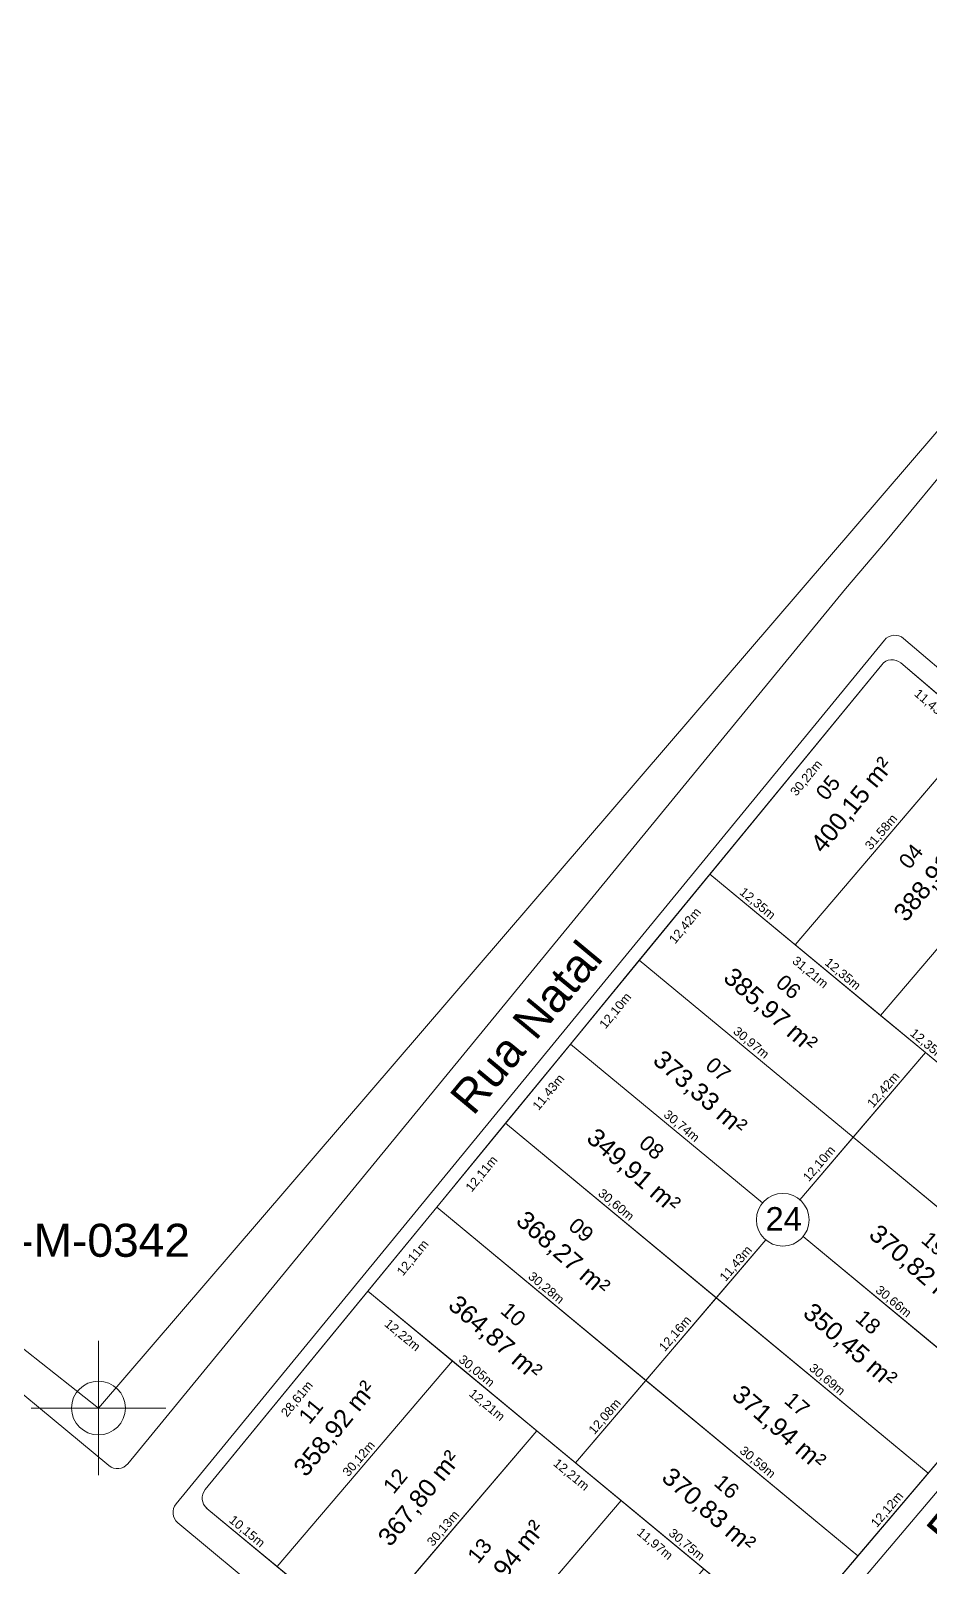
# Model space of a CAD drawing. Header units: metres. Extents: x 3808 to 8215, y 2374 to 6187.
# Drawn here: x 5140.2 to 5240.5, y 3502.2 to 3673.6 of the extents above; entities that cross this region are included whole.
import ezdxf

# ---------------------------------------------------------------- set-up
doc = ezdxf.new("R2010")
doc.units = ezdxf.units.M
doc.linetypes.add('CONTINUO', pattern=[0])
for name, color, linetype in [('Areas Lotes', 1, 'Continuous'), ('Calçada', 8, 'Continuous'), ('COTAS', 7, 'Continuous'), ('Lote', 7, 'Continuous'), ('Nome das Ruas', 7, 'Continuous'), ('Nº Lote', 7, 'Continuous'), ('Nº. quadra', 7, 'Continuous'), ('PERIMETRO', 7, 'CONTINUO'), ('quadras', 7, 'Continuous')]:
    doc.layers.add(name, color=color, linetype=linetype)
doc.styles.add('Arial', font='arial.ttf')
doc.dimstyles.new('Copy(2) of ISO-25', dxfattribs={"dimtxt": 1, "dimasz": 2.5, "dimexe": 1.25, "dimexo": 0.625, "dimgap": 0.2, "dimtad": 1, "dimtoh": 1, "dimlfac": 1, "dimzin": 1, "dimtxsty": 'Arial', "dimblk": 'NONE', "dimcen": 0, "dimse1": 1, "dimse2": 1, "dimsd1": 1, "dimsd2": 1, "dimclrt": 256, "dimaunit": 1, "dimadec": 3, "dimazin": 0, "dimtfac": 1, "dimtmove": 0, "dimatfit": 3, "dimldrblk": 'NONE', "dimfxl": 1, "dimtolj": 1, "dimtzin": 0, "dimarcsym": 0})

# ---------------------------------------------------------------- blocks, each defined once
blk = doc.blocks.new('*D7903')
at = {"layer": 'Defpoints', "color": 0, "linetype": 'Continuous', "transparency": 16777216}
for p in [(5193.13, 3551.72), (5193.13, 3551.72), (5216.7, 3532.21)]:
    blk.add_point(p, dxfattribs=at)
at = {"layer": 'Lote', "linetype": 'Continuous', "lineweight": 5, "transparency": 16777216, "insert": (5205.42, 3542.58), "char_height": 1, "attachment_point": 5, "rotation": 320.3722, "style": 'Arial'}
blk.add_mtext('\\A1;30,60m', dxfattribs=at)
blk = doc.blocks.new('_None')
blk = doc.blocks.new('*D7904')
at = {"layer": 'Defpoints', "color": 0, "linetype": 'Continuous', "transparency": 16777216}
for p in [(5200.37, 3560.56), (5224.05, 3540.96), (5224.05, 3540.96)]:
    blk.add_point(p, dxfattribs=at)
at = {"layer": 'Lote', "linetype": 'Continuous', "lineweight": 5, "transparency": 16777216, "insert": (5212.72, 3551.37), "char_height": 1, "attachment_point": 5, "rotation": 320.3722, "style": 'Arial'}
blk.add_mtext('\\A1;30,74m', dxfattribs=at)
blk = doc.blocks.new('*D7907')
at = {"layer": 'Defpoints', "color": 0, "linetype": 'Continuous', "transparency": 16777216}
for p in [(5247.66, 3521.4), (5247.66, 3521.4), (5240.27, 3512.69)]:
    blk.add_point(p, dxfattribs=at)
at = {"layer": 'Lote', "linetype": 'Continuous', "lineweight": 5, "transparency": 16777216, "insert": (5243.35, 3517.56), "char_height": 1, "attachment_point": 5, "rotation": 49.6851, "style": 'Arial'}
blk.add_mtext('\\A1;11,43m', dxfattribs=at)
blk = doc.blocks.new('*D7908')
at = {"layer": 'Defpoints', "color": 0, "linetype": 'Continuous', "transparency": 16777216}
for p in [(5240.27, 3512.69), (5240.27, 3512.69), (5232.43, 3503.45)]:
    blk.add_point(p, dxfattribs=at)
at = {"layer": 'Lote', "linetype": 'Continuous', "lineweight": 5, "transparency": 16777216, "insert": (5235.74, 3508.59), "char_height": 1, "attachment_point": 5, "rotation": 49.6851, "style": 'Arial'}
blk.add_mtext('\\A1;12,12m', dxfattribs=at)
blk = doc.blocks.new('*D7909')
at = {"layer": 'Defpoints', "color": 0, "linetype": 'Continuous', "transparency": 16777216}
for p in [(5232.43, 3503.45), (5232.43, 3503.45), (5224.63, 3494.26)]:
    blk.add_point(p, dxfattribs=at)
at = {"layer": 'Lote', "linetype": 'Continuous', "lineweight": 5, "transparency": 16777216, "insert": (5227.92, 3499.37), "char_height": 1, "attachment_point": 5, "rotation": 49.6882, "style": 'Arial'}
blk.add_mtext('\\A1;12,05m', dxfattribs=at)
blk = doc.blocks.new('*D1493')
at = {"layer": 'Defpoints', "color": 0, "linetype": 'Continuous', "transparency": 16777216}
for p in [(5159.83, 3508.76), (5167.65, 3502.28), (5167.65, 3502.28)]:
    blk.add_point(p, dxfattribs=at)
at = {"layer": 'COTAS', "linetype": 'Continuous', "lineweight": 5, "transparency": 16777216, "insert": (5164.25, 3506.14), "char_height": 1, "attachment_point": 5, "rotation": 320.3745, "style": 'Arial'}
blk.add_mtext('\\A1;10,15m', dxfattribs=at)
blk = doc.blocks.new('*D1494')
at = {"layer": 'Defpoints', "color": 0, "linetype": 'Continuous', "transparency": 16777216}
for p in [(5167.65, 3502.28), (5177.05, 3494.49), (5177.05, 3494.49)]:
    blk.add_point(p, dxfattribs=at)
at = {"layer": 'COTAS', "linetype": 'Continuous', "lineweight": 5, "transparency": 16777216, "insert": (5172.86, 3499), "char_height": 1, "attachment_point": 5, "rotation": 320.3745, "style": 'Arial'}
blk.add_mtext('\\A1;12,21m', dxfattribs=at)
blk = doc.blocks.new('*D1500')
at = {"layer": 'Defpoints', "color": 0, "linetype": 'Continuous', "transparency": 16777216}
for p in [(5177.77, 3532.99), (5179.61, 3531.48), (5159.63, 3510.86)]:
    blk.add_point(p, dxfattribs=at)
at = {"layer": 'COTAS', "linetype": 'Continuous', "lineweight": 5, "transparency": 16777216, "insert": (5169.92, 3520.93), "char_height": 1, "attachment_point": 5, "rotation": 50.6497, "style": 'Arial'}
blk.add_mtext('\\A1;28,61m', dxfattribs=at)
blk = doc.blocks.new('*D1501')
at = {"layer": 'Defpoints', "color": 0, "linetype": 'Continuous', "transparency": 16777216}
for p in [(5185.45, 3542.35), (5187.29, 3540.85), (5177.77, 3532.99)]:
    blk.add_point(p, dxfattribs=at)
at = {"layer": 'COTAS', "linetype": 'Continuous', "lineweight": 5, "transparency": 16777216, "insert": (5182.83, 3536.67), "char_height": 1, "attachment_point": 5, "rotation": 50.6497, "style": 'Arial'}
blk.add_mtext('\\A1;12,11m', dxfattribs=at)
blk = doc.blocks.new('*D1502')
at = {"layer": 'Defpoints', "color": 0, "linetype": 'Continuous', "transparency": 16777216}
for p in [(5193.13, 3551.72), (5194.97, 3550.21), (5185.45, 3542.35)]:
    blk.add_point(p, dxfattribs=at)
at = {"layer": 'COTAS', "linetype": 'Continuous', "lineweight": 5, "transparency": 16777216, "insert": (5190.51, 3546.04), "char_height": 1, "attachment_point": 5, "rotation": 50.6497, "style": 'Arial'}
blk.add_mtext('\\A1;12,11m', dxfattribs=at)
blk = doc.blocks.new('*D1503')
at = {"layer": 'Defpoints', "color": 0, "linetype": 'Continuous', "transparency": 16777216}
for p in [(5200.37, 3560.56), (5202.21, 3559.05), (5193.13, 3551.72)]:
    blk.add_point(p, dxfattribs=at)
at = {"layer": 'COTAS', "linetype": 'Continuous', "lineweight": 5, "transparency": 16777216, "insert": (5197.97, 3555.14), "char_height": 1, "attachment_point": 5, "rotation": 50.6497, "style": 'Arial'}
blk.add_mtext('\\A1;11,43m', dxfattribs=at)
blk = doc.blocks.new('*D1504')
at = {"layer": 'Defpoints', "color": 0, "linetype": 'Continuous', "transparency": 16777216}
for p in [(5208.05, 3569.92), (5209.89, 3568.41), (5200.37, 3560.56)]:
    blk.add_point(p, dxfattribs=at)
at = {"layer": 'COTAS', "linetype": 'Continuous', "lineweight": 5, "transparency": 16777216, "insert": (5205.43, 3564.24), "char_height": 1, "attachment_point": 5, "rotation": 50.6497, "style": 'Arial'}
blk.add_mtext('\\A1;12,10m', dxfattribs=at)
blk = doc.blocks.new('*D1505')
at = {"layer": 'Defpoints', "color": 0, "linetype": 'Continuous', "transparency": 16777216}
for p in [(5215.92, 3579.52), (5217.76, 3578.01), (5208.05, 3569.92)]:
    blk.add_point(p, dxfattribs=at)
at = {"layer": 'COTAS', "linetype": 'Continuous', "lineweight": 5, "transparency": 16777216, "insert": (5213.2, 3573.72), "char_height": 1, "attachment_point": 5, "rotation": 50.6497, "style": 'Arial'}
blk.add_mtext('\\A1;12,42m', dxfattribs=at)
blk = doc.blocks.new('*D1506')
at = {"layer": 'Defpoints', "color": 0, "linetype": 'Continuous', "transparency": 16777216}
for p in [(5235.08, 3602.89), (5236.92, 3601.38), (5215.92, 3579.52)]:
    blk.add_point(p, dxfattribs=at)
at = {"layer": 'COTAS', "linetype": 'Continuous', "lineweight": 5, "transparency": 16777216, "insert": (5226.72, 3590.2), "char_height": 1, "attachment_point": 5, "rotation": 50.6497, "style": 'Arial'}
blk.add_mtext('\\A1;30,22m', dxfattribs=at)
blk = doc.blocks.new('*D1507')
at = {"layer": 'Defpoints', "color": 0, "linetype": 'Continuous', "transparency": 16777216}
for p in [(5187.19, 3525.2), (5187.19, 3525.2), (5167.65, 3502.28)]:
    blk.add_point(p, dxfattribs=at)
at = {"layer": 'COTAS', "linetype": 'Continuous', "lineweight": 5, "transparency": 16777216, "insert": (5176.81, 3514.26), "char_height": 1, "attachment_point": 5, "rotation": 49.5472, "style": 'Arial'}
blk.add_mtext('\\A1;30,12m', dxfattribs=at)
blk = doc.blocks.new('*D1508')
at = {"layer": 'Defpoints', "color": 0, "linetype": 'Continuous', "transparency": 16777216}
for p in [(5196.6, 3517.42), (5196.6, 3517.42), (5177.05, 3494.49)]:
    blk.add_point(p, dxfattribs=at)
at = {"layer": 'COTAS', "linetype": 'Continuous', "lineweight": 5, "transparency": 16777216, "insert": (5186.22, 3506.48), "char_height": 1, "attachment_point": 5, "rotation": 49.5472, "style": 'Arial'}
blk.add_mtext('\\A1;30,13m', dxfattribs=at)
blk = doc.blocks.new('*D1509')
at = {"layer": 'Defpoints', "color": 0, "linetype": 'Continuous', "transparency": 16777216}
for p in [(5206.02, 3509.64), (5206.02, 3509.64), (5186.46, 3486.71)]:
    blk.add_point(p, dxfattribs=at)
at = {"layer": 'COTAS', "linetype": 'Continuous', "lineweight": 5, "transparency": 16777216, "insert": (5195.63, 3498.7), "char_height": 1, "attachment_point": 5, "rotation": 49.5472, "style": 'Arial'}
blk.add_mtext('\\A1;30,14m', dxfattribs=at)
blk = doc.blocks.new('*D1511')
at = {"layer": 'Defpoints', "color": 0, "linetype": 'Continuous', "transparency": 16777216}
for p in [(5177.77, 3532.99), (5187.19, 3525.2), (5185.79, 3523.51)]:
    blk.add_point(p, dxfattribs=at)
at = {"layer": 'COTAS', "linetype": 'Continuous', "lineweight": 5, "transparency": 16777216, "insert": (5181.59, 3528.02), "char_height": 1, "attachment_point": 5, "rotation": 320.4256, "style": 'Arial'}
blk.add_mtext('\\A1;12,22m', dxfattribs=at)
blk = doc.blocks.new('*D1512')
at = {"layer": 'Defpoints', "color": 0, "linetype": 'Continuous', "transparency": 16777216}
for p in [(5187.19, 3525.2), (5196.6, 3517.42), (5195.2, 3515.73)]:
    blk.add_point(p, dxfattribs=at)
at = {"layer": 'COTAS', "linetype": 'Continuous', "lineweight": 5, "transparency": 16777216, "insert": (5191.01, 3520.24), "char_height": 1, "attachment_point": 5, "rotation": 320.4256, "style": 'Arial'}
blk.add_mtext('\\A1;12,21m', dxfattribs=at)
blk = doc.blocks.new('*D1513')
at = {"layer": 'Defpoints', "color": 0, "linetype": 'Continuous', "transparency": 16777216}
for p in [(5196.6, 3517.42), (5206.02, 3509.64), (5204.62, 3507.95)]:
    blk.add_point(p, dxfattribs=at)
at = {"layer": 'COTAS', "linetype": 'Continuous', "lineweight": 5, "transparency": 16777216, "insert": (5200.42, 3512.46), "char_height": 1, "attachment_point": 5, "rotation": 320.4256, "style": 'Arial'}
blk.add_mtext('\\A1;12,21m', dxfattribs=at)
blk = doc.blocks.new('*D1514')
at = {"layer": 'Defpoints', "color": 0, "linetype": 'Continuous', "transparency": 16777216}
for p in [(5206.02, 3509.64), (5215.24, 3502.02), (5213.84, 3500.32)]:
    blk.add_point(p, dxfattribs=at)
at = {"layer": 'COTAS', "linetype": 'Continuous', "lineweight": 5, "transparency": 16777216, "insert": (5209.74, 3504.75), "char_height": 1, "attachment_point": 5, "rotation": 320.4256, "style": 'Arial'}
blk.add_mtext('\\A1;11,97m', dxfattribs=at)
blk = doc.blocks.new('*D1516')
at = {"layer": 'Defpoints', "color": 0, "linetype": 'Continuous', "transparency": 16777216}
for p in [(5177.77, 3532.99), (5200.93, 3513.85), (5200.93, 3513.85)]:
    blk.add_point(p, dxfattribs=at)
at = {"layer": 'COTAS', "linetype": 'Continuous', "lineweight": 5, "transparency": 16777216, "insert": (5189.86, 3524.04), "char_height": 1, "attachment_point": 5, "rotation": 320.4256, "style": 'Arial'}
blk.add_mtext('\\A1;30,05m', dxfattribs=at)
blk = doc.blocks.new('*D1517')
at = {"layer": 'Defpoints', "color": 0, "linetype": 'Continuous', "transparency": 16777216}
for p in [(5200.93, 3513.85), (5224.63, 3494.26), (5224.63, 3494.26)]:
    blk.add_point(p, dxfattribs=at)
at = {"layer": 'COTAS', "linetype": 'Continuous', "lineweight": 5, "transparency": 16777216, "insert": (5213.29, 3504.67), "char_height": 1, "attachment_point": 5, "rotation": 320.4256, "style": 'Arial'}
blk.add_mtext('\\A1;30,75m', dxfattribs=at)
blk = doc.blocks.new('*D1518')
at = {"layer": 'Defpoints', "color": 0, "linetype": 'Continuous', "transparency": 16777216}
for p in [(5208.77, 3523.04), (5208.77, 3523.04), (5200.93, 3513.85)]:
    blk.add_point(p, dxfattribs=at)
at = {"layer": 'COTAS', "linetype": 'Continuous', "lineweight": 5, "transparency": 16777216, "insert": (5204.24, 3518.96), "char_height": 1, "attachment_point": 5, "rotation": 49.5472, "style": 'Arial'}
blk.add_mtext('\\A1;12,08m', dxfattribs=at)
blk = doc.blocks.new('*D1519')
at = {"layer": 'Defpoints', "color": 0, "linetype": 'Continuous', "transparency": 16777216}
for p in [(5216.66, 3532.29), (5216.7, 3532.26), (5208.77, 3523.04)]:
    blk.add_point(p, dxfattribs=at)
at = {"layer": 'COTAS', "linetype": 'Continuous', "lineweight": 5, "transparency": 16777216, "insert": (5212.09, 3528.21), "char_height": 1, "attachment_point": 5, "rotation": 49.3106, "style": 'Arial'}
blk.add_mtext('\\A1;12,16m', dxfattribs=at)
blk = doc.blocks.new('*D1520')
at = {"layer": 'Defpoints', "color": 0, "linetype": 'Continuous', "transparency": 16777216}
for p in [(5223.19, 3539.86), (5223.19, 3539.86), (5215.77, 3531.17)]:
    blk.add_point(p, dxfattribs=at)
at = {"layer": 'COTAS', "linetype": 'Continuous', "lineweight": 5, "transparency": 16777216, "insert": (5218.87, 3536.03), "char_height": 1, "attachment_point": 5, "rotation": 49.5472, "style": 'Arial'}
blk.add_mtext('\\A1;11,43m', dxfattribs=at)
blk = doc.blocks.new('*D1521')
at = {"layer": 'Defpoints', "color": 0, "linetype": 'Continuous', "transparency": 16777216}
for p in [(5232.68, 3551.26), (5232.68, 3551.26), (5224.83, 3542.05)]:
    blk.add_point(p, dxfattribs=at)
at = {"layer": 'COTAS', "linetype": 'Continuous', "lineweight": 5, "transparency": 16777216, "insert": (5228.15, 3547.17), "char_height": 1, "attachment_point": 5, "rotation": 49.5472, "style": 'Arial'}
blk.add_mtext('\\A1;12,10m', dxfattribs=at)
blk = doc.blocks.new('*D1522')
at = {"layer": 'Defpoints', "color": 0, "linetype": 'Continuous', "transparency": 16777216}
for p in [(5239.95, 3559.61), (5239.95, 3559.61), (5231.9, 3550.16)]:
    blk.add_point(p, dxfattribs=at)
at = {"layer": 'COTAS', "linetype": 'Continuous', "lineweight": 5, "transparency": 16777216, "insert": (5235.32, 3555.41), "char_height": 1, "attachment_point": 5, "rotation": 49.5472, "style": 'Arial'}
blk.add_mtext('\\A1;12,42m', dxfattribs=at)
blk = doc.blocks.new('*D1523')
at = {"layer": 'Defpoints', "color": 0, "linetype": 'Continuous', "transparency": 16777216}
for p in [(5185.45, 3542.35), (5208.77, 3523.04), (5208.77, 3523.04)]:
    blk.add_point(p, dxfattribs=at)
at = {"layer": 'COTAS', "linetype": 'Continuous', "lineweight": 5, "transparency": 16777216, "insert": (5197.62, 3533.31), "char_height": 1, "attachment_point": 5, "rotation": 320.3722, "style": 'Arial'}
blk.add_mtext('\\A1;30,28m', dxfattribs=at)
blk = doc.blocks.new('*D1524')
at = {"layer": 'Defpoints', "color": 0, "linetype": 'Continuous', "transparency": 16777216}
for p in [(5208.94, 3523.04), (5232.43, 3503.45), (5232.43, 3503.45)]:
    blk.add_point(p, dxfattribs=at)
at = {"layer": 'COTAS', "linetype": 'Continuous', "lineweight": 5, "transparency": 16777216, "insert": (5221.2, 3513.86), "char_height": 1, "attachment_point": 5, "rotation": 320.1727, "style": 'Arial'}
blk.add_mtext('\\A1;30,59m', dxfattribs=at)
blk = doc.blocks.new('*D1525')
at = {"layer": 'Defpoints', "color": 0, "linetype": 'Continuous', "transparency": 16777216}
for p in [(5216.63, 3532.26), (5216.63, 3532.26), (5240.27, 3512.69)]:
    blk.add_point(p, dxfattribs=at)
at = {"layer": 'COTAS', "linetype": 'Continuous', "lineweight": 5, "transparency": 16777216, "insert": (5228.96, 3523.09), "char_height": 1, "attachment_point": 5, "rotation": 320.3722, "style": 'Arial'}
blk.add_mtext('\\A1;30,69m', dxfattribs=at)
blk = doc.blocks.new('*D1526')
at = {"layer": 'Defpoints', "color": 0, "linetype": 'Continuous', "transparency": 16777216}
for p in [(5224.05, 3540.96), (5247.66, 3521.4), (5247.66, 3521.4)]:
    blk.add_point(p, dxfattribs=at)
at = {"layer": 'COTAS', "linetype": 'Continuous', "lineweight": 5, "transparency": 16777216, "insert": (5236.36, 3531.79), "char_height": 1, "attachment_point": 5, "rotation": 320.3722, "style": 'Arial'}
blk.add_mtext('\\A1;30,66m', dxfattribs=at)
blk = doc.blocks.new('*D1527')
at = {"layer": 'Defpoints', "color": 0, "linetype": 'Continuous', "transparency": 16777216}
for p in [(5208.05, 3569.92), (5231.9, 3550.16), (5231.9, 3550.16)]:
    blk.add_point(p, dxfattribs=at)
at = {"layer": 'COTAS', "linetype": 'Continuous', "lineweight": 5, "transparency": 16777216, "insert": (5220.48, 3560.66), "char_height": 1, "attachment_point": 5, "rotation": 320.3722, "style": 'Arial'}
blk.add_mtext('\\A1;30,97m', dxfattribs=at)
blk = doc.blocks.new('*D1528')
at = {"layer": 'Defpoints', "color": 0, "linetype": 'Continuous', "transparency": 16777216}
for p in [(5231.9, 3550.16), (5255.49, 3530.63), (5255.49, 3530.63)]:
    blk.add_point(p, dxfattribs=at)
at = {"layer": 'COTAS', "linetype": 'Continuous', "lineweight": 5, "transparency": 16777216, "insert": (5244.21, 3541.01), "char_height": 1, "attachment_point": 5, "rotation": 320.3722, "style": 'Arial'}
blk.add_mtext('\\A1;30,63m', dxfattribs=at)
blk = doc.blocks.new('*D1529')
at = {"layer": 'Defpoints', "color": 0, "linetype": 'Continuous', "transparency": 16777216}
for p in [(5215.92, 3579.52), (5239.95, 3559.61), (5238.57, 3557.94)]:
    blk.add_point(p, dxfattribs=at)
at = {"layer": 'COTAS', "linetype": 'Continuous', "lineweight": 5, "transparency": 16777216, "insert": (5227.07, 3568.51), "char_height": 1, "attachment_point": 5, "rotation": 320.3722, "style": 'Arial'}
blk.add_mtext('\\A1;31,21m', dxfattribs=at)
blk = doc.blocks.new('*D1530')
at = {"layer": 'Defpoints', "color": 0, "linetype": 'Continuous', "transparency": 16777216}
for p in [(5239.95, 3559.61), (5263.52, 3540.1), (5262.14, 3538.43)]:
    blk.add_point(p, dxfattribs=at)
at = {"layer": 'COTAS', "linetype": 'Continuous', "lineweight": 5, "transparency": 16777216, "insert": (5250.87, 3548.8), "char_height": 1, "attachment_point": 5, "rotation": 320.3722, "style": 'Arial'}
blk.add_mtext('\\A1;30,60m', dxfattribs=at)
blk = doc.blocks.new('*D1531')
at = {"layer": 'Defpoints', "color": 0, "linetype": 'Continuous', "transparency": 16777216}
for p in [(5237.21, 3603.08), (5245.92, 3595.67), (5244.49, 3593.99)]:
    blk.add_point(p, dxfattribs=at)
at = {"layer": 'COTAS', "linetype": 'Continuous', "lineweight": 5, "transparency": 16777216, "insert": (5240.66, 3598.31), "char_height": 1, "attachment_point": 5, "rotation": 319.604, "style": 'Arial'}
blk.add_mtext('\\A1;11,43m', dxfattribs=at)
blk = doc.blocks.new('*D1536')
at = {"layer": 'Defpoints', "color": 0, "linetype": 'Continuous', "transparency": 16777216}
for p in [(5215.92, 3579.52), (5225.43, 3571.64), (5225.43, 3571.64)]:
    blk.add_point(p, dxfattribs=at)
at = {"layer": 'COTAS', "linetype": 'Continuous', "lineweight": 5, "transparency": 16777216, "insert": (5221.19, 3576.19), "char_height": 1, "attachment_point": 5, "rotation": 320.3722, "style": 'Arial'}
blk.add_mtext('\\A1;12,35m', dxfattribs=at)
blk = doc.blocks.new('*D1537')
at = {"layer": 'Defpoints', "color": 0, "linetype": 'Continuous', "transparency": 16777216}
for p in [(5225.43, 3571.64), (5234.94, 3563.76), (5234.94, 3563.76)]:
    blk.add_point(p, dxfattribs=at)
at = {"layer": 'COTAS', "linetype": 'Continuous', "lineweight": 5, "transparency": 16777216, "insert": (5230.7, 3568.32), "char_height": 1, "attachment_point": 5, "rotation": 320.3722, "style": 'Arial'}
blk.add_mtext('\\A1;12,35m', dxfattribs=at)
blk = doc.blocks.new('*D1538')
at = {"layer": 'Defpoints', "color": 0, "linetype": 'Continuous', "transparency": 16777216}
for p in [(5234.94, 3563.76), (5244.46, 3555.89), (5244.46, 3555.89)]:
    blk.add_point(p, dxfattribs=at)
at = {"layer": 'COTAS', "linetype": 'Continuous', "lineweight": 5, "transparency": 16777216, "insert": (5240.21, 3560.44), "char_height": 1, "attachment_point": 5, "rotation": 320.3722, "style": 'Arial'}
blk.add_mtext('\\A1;12,35m', dxfattribs=at)
blk = doc.blocks.new('*D1541')
at = {"layer": 'Defpoints', "color": 0, "linetype": 'Continuous', "transparency": 16777216}
for p in [(5245.92, 3595.67), (5245.92, 3595.67), (5225.43, 3571.64)]:
    blk.add_point(p, dxfattribs=at)
at = {"layer": 'COTAS', "linetype": 'Continuous', "lineweight": 5, "transparency": 16777216, "insert": (5235.07, 3584.17), "char_height": 1, "attachment_point": 5, "rotation": 49.5472, "style": 'Arial'}
blk.add_mtext('\\A1;31,58m', dxfattribs=at)
blk = doc.blocks.new('*D1542')
at = {"layer": 'Defpoints', "color": 0, "linetype": 'Continuous', "transparency": 16777216}
for p in [(5255.32, 3587.66), (5255.32, 3587.66), (5234.94, 3563.76)]:
    blk.add_point(p, dxfattribs=at)
at = {"layer": 'COTAS', "linetype": 'Continuous', "lineweight": 5, "transparency": 16777216, "insert": (5244.52, 3576.23), "char_height": 1, "attachment_point": 5, "rotation": 49.5472, "style": 'Arial'}
blk.add_mtext('\\A1;31,41m', dxfattribs=at)

msp = doc.modelspace()

# ---------------------------------------------------------------- linework, layer by layer
at = {"layer": 'Calçada', "linetype": 'Continuous', "lineweight": 5}
for p, q in [((5315.217, 3713.35), (5235.49, 3616.581)), ((5231.025, 3611.343), (5235.49, 3616.581)), ((5235.384, 3605.619), (5156.372, 3509.26)), ((5282.161, 3567.758), (5237.517, 3605.809)), ((5210.35, 3474.124), (5281.174, 3557.822)), ((5156.575, 3507.154), (5203.457, 3468.273))]:
    msp.add_line(p, q, dxfattribs=at)
at = {"layer": 'Calçada', "linetype": 'Continuous', "lineweight": 5, "flags": 128}
msp.add_lwpolyline([(5045.583, 3599.207), (5148.877, 3513.538, 0.4158502), (5150.995, 3513.742), (5231.025, 3611.343)], format="xyb", dxfattribs=at)
at = {"layer": 'Calçada', "linetype": 'Continuous', "lineweight": 5}
for centre, start, end in [((5236.544, 3604.668), 49.5576, 140.64902), ((5157.532, 3508.309), 140.64902, 230.32905)]:
    msp.add_arc(centre, 1.5, start, end, dxfattribs=at)
at = {"layer": 'Lote', "linetype": 'Continuous', "lineweight": 5}
for p, q in [((5404.455, 3819.066), (5147.722, 3519.955)), ((5046.296, 3599.821), (5147.722, 3519.955)), ((5225.431, 3571.64), (5245.919, 3595.668)), ((5234.943, 3563.763), (5255.324, 3587.665)), ((5239.955, 3559.613), (5215.919, 3579.516)), ((5231.899, 3550.164), (5208.047, 3569.915)), ((5221.784, 3542.829), (5200.374, 3560.558)), ((5225.952, 3543.19), (5239.955, 3559.613)), ((5263.523, 3540.096), (5239.955, 3559.613)), ((5240.267, 3512.688), (5193.13, 3551.723)), ((5255.49, 3530.628), (5231.899, 3550.164)), ((5232.429, 3503.45), (5185.448, 3542.354)), ((5200.932, 3513.846), (5222.141, 3538.72)), ((5247.66, 3521.401), (5226.309, 3539.082)), ((5224.631, 3494.259), (5177.77, 3532.99)), ((5167.649, 3502.281), (5187.193, 3525.202)), ((5177.054, 3494.494), (5196.604, 3517.423)), ((5186.458, 3486.707), (5206.016, 3509.644))]:
    msp.add_line(p, q, dxfattribs=at)
at = {"layer": 'Lote', "linetype": 'Continuous', "lineweight": 5, "flags": 128}
for points in [[(5245.919, 3595.668), (5237.213, 3603.076, 0.4195694), (5235.081, 3602.885), (5215.919, 3579.516), (5225.431, 3571.64)], [(5187.193, 3525.202), (5177.77, 3532.99), (5159.626, 3510.862, 0.4128075), (5159.829, 3508.756), (5167.649, 3502.281)]]:
    msp.add_lwpolyline(points, format="xyb", close=True, dxfattribs=at)
for points in [[(5234.943, 3563.763), (5255.324, 3587.665), (5245.919, 3595.668), (5225.431, 3571.64)], [(5234.943, 3563.763), (5239.955, 3559.613), (5244.455, 3555.886), (5264.728, 3579.662), (5255.324, 3587.665)], [(5231.899, 3550.164), (5239.955, 3559.613), (5215.919, 3579.516), (5208.047, 3569.915)], [(5255.49, 3530.628), (5263.523, 3540.096), (5239.955, 3559.613), (5231.899, 3550.164)], [(5193.13, 3551.723), (5185.448, 3542.354), (5208.771, 3523.04), (5216.633, 3532.26)], [(5185.448, 3542.354), (5177.77, 3532.99), (5200.932, 3513.846), (5208.771, 3523.04)], [(5232.429, 3503.45), (5240.267, 3512.688), (5216.633, 3532.26), (5208.771, 3523.04)], [(5167.649, 3502.281), (5177.054, 3494.494), (5196.604, 3517.423), (5187.193, 3525.202)], [(5208.771, 3523.04), (5200.932, 3513.846), (5224.63, 3494.259), (5232.429, 3503.45)], [(5206.016, 3509.644), (5196.604, 3517.423), (5177.054, 3494.494), (5186.458, 3486.707)], [(5215.244, 3502.016), (5206.016, 3509.644), (5186.458, 3486.707), (5195.68, 3479.071)]]:
    msp.add_lwpolyline(points, close=True, dxfattribs=at)
for points in [[(5225.952, 3543.19), (5231.899, 3550.164), (5208.047, 3569.915), (5200.374, 3560.558), (5221.784, 3542.829)], [(5221.784, 3542.829), (5200.374, 3560.558), (5193.13, 3551.723), (5216.633, 3532.26), (5222.141, 3538.72)], [(5226.309, 3539.082), (5247.66, 3521.401), (5255.49, 3530.628), (5231.899, 3550.164), (5225.952, 3543.19)], [(5222.141, 3538.72), (5216.633, 3532.26), (5240.267, 3512.688), (5247.66, 3521.401), (5226.309, 3539.082)]]:
    msp.add_lwpolyline(points, dxfattribs=at)
at = {"layer": 'Nº. quadra', "lineweight": 5}
for start, end in [(0, 180), (180, 0)]:
    msp.add_arc((5224.046, 3540.955), 2.937, start, end, dxfattribs=at)
at = {"layer": 'PERIMETRO', "linetype": 'Continuous', "lineweight": 5}
for p, q in [((5147.722, 3512.455), (5147.722, 3527.455)), ((5140.222, 3519.955), (5155.222, 3519.955))]:
    msp.add_line(p, q, dxfattribs=at)
msp.add_circle((5147.722, 3519.955), 3, dxfattribs=at)
at = {"layer": 'quadras', "linetype": 'Continuous', "lineweight": 5}
for p, q in [((5235.081, 3602.885), (5159.626, 3510.862)), ((5282.383, 3564.639), (5237.213, 3603.076)), ((5206.073, 3472.389), (5282.555, 3562.526)), ((5159.829, 3508.756), (5203.973, 3472.204))]:
    msp.add_line(p, q, dxfattribs=at)
for centre, start, end in [((5236.241, 3601.934), 49.60398, 140.6497), ((5160.786, 3509.911), 140.6497, 230.37451)]:
    msp.add_arc(centre, 1.5, start, end, dxfattribs=at)

# ---------------------------------------------------------------- texts
at = {"layer": 'Areas Lotes', "color": 1, "lineweight": 5, "style": 'Arial'}
for s, rotation, p in [('400,15 m²', 50.94257, (5228.535, 3581.732)), ('388,91 m²', 50.94257, (5237.786, 3574.066)), ('385,97 m²', 318.90341, (5217.283, 3567.757)), ('373,33 m²', 318.90341, (5209.431, 3558.548)), ('349,91 m²', 318.90341, (5202.017, 3549.853)), ('368,27 m²', 318.90341, (5194.155, 3540.633)), ('370,82 m²', 318.90341, (5233.513, 3539.106)), ('364,87 m²', 318.90341, (5186.584, 3531.217)), ('350,45 m²', 318.90341, (5226.165, 3530.356)), ('358,92 m²', 50.94257, (5170.863, 3512.156)), ('371,94 m²', 318.90341, (5218.237, 3521.191)), ('367,80 m²', 50.94257, (5180.275, 3504.377)), ('370,83 m²', 318.90341, (5210.398, 3511.997)), ('367,94 m²', 50.94257, (5189.686, 3496.598))]:
    msp.add_text(s, height=2.0071, rotation=rotation, dxfattribs=at).set_placement(p)
at = {"layer": 'Nome das Ruas', "lineweight": 5, "style": 'Arial'}
for s, p in [('Rua Natal', (5189.515, 3552.454, 190.804)), ('Rua Recife', (5242.644, 3504.161, 190.804))]:
    msp.add_text(s, height=3.6842, rotation=50.27315, dxfattribs=at).set_placement(p)
at = {"layer": 'Nº Lote', "lineweight": 5, "style": 'Arial'}
for s, rotation, p in [('05', 50.94257, (5228.905, 3587.607, 1.156)), ('04', 50.94257, (5238.156, 3579.941, 1.156)), ('06', 318.90341, (5223.141, 3567.178, 1.156)), ('07', 318.90341, (5215.288, 3557.969, 1.156)), ('08', 318.90341, (5207.875, 3549.274, 1.156)), ('09', 318.90341, (5200.013, 3540.054, 1.156)), ('19', 318.90341, (5239.37, 3538.527, 1.156)), ('10', 318.90341, (5192.442, 3530.638, 1.156)), ('18', 318.90341, (5232.023, 3529.777, 1.156)), ('17', 318.90341, (5224.095, 3520.612, 1.156)), ('11', 50.94257, (5171.233, 3518.031, 1.156)), ('12', 50.94257, (5180.645, 3510.252, 1.156)), ('16', 318.90341, (5216.256, 3511.418, 1.156)), ('13', 50.94257, (5190.056, 3502.473, 1.156))]:
    msp.add_text(s, height=1.706, rotation=rotation, dxfattribs=at).set_placement(p)
at = {"layer": 'Nº. quadra', "lineweight": 5, "style": 'Arial'}
msp.add_text('24', height=2.6083, dxfattribs=at).set_placement((5222.126, 3539.759))
at = {"layer": 'PERIMETRO', "lineweight": 5, "style": 'Arial'}
msp.add_text('A0O-M-0342', height=3.6842, dxfattribs=at).set_placement((5128.472, 3536.824))

# ---------------------------------------------------------------- dimensions: what is measured, and where the dimension line sits
at = {"layer": 'COTAS', "linetype": 'Continuous', "lineweight": 5}
for base, p1, p2, angle, picture, middle in [((5236.921, 3601.377), (5215.919, 3579.516), (5235.081, 3602.885), 230.6497, '*D1506', (5226.72, 3590.2)), ((5217.759, 3578.008), (5208.047, 3569.915), (5215.919, 3579.516), 230.6497, '*D1505', (5213.204, 3573.715)), ((5234.943, 3563.763), (5225.431, 3571.64), (5234.943, 3563.763), 140.3722, '*D1537', (5230.698, 3568.318)), ((5209.887, 3568.407), (5200.374, 3560.558), (5208.047, 3569.915), 230.6497, '*D1504', (5205.431, 3564.236)), ((5244.455, 3555.886), (5234.943, 3563.763), (5244.455, 3555.886), 140.3722, '*D1538', (5240.21, 3560.441)), ((5202.214, 3559.049), (5193.13, 3551.723), (5200.374, 3560.558), 230.6497, '*D1503', (5197.972, 3555.14)), ((5262.141, 3538.427), (5239.955, 3559.613), (5263.523, 3540.096), 140.3722, '*D1530', (5250.867, 3548.802)), ((5194.96943, 3550.21403), (5185.44803, 3542.35423), (5193.12966, 3551.72256), 230.6497, '*D1502', (5190.50925, 3546.03772)), ((5187.288, 3540.846), (5177.77, 3532.99), (5185.448, 3542.354), 230.6497, '*D1501', (5182.829, 3536.671)), ((5195.204, 3515.73), (5187.193, 3525.202), (5196.604, 3517.423), 140.42559, '*D1512', (5191.009, 3520.236)), ((5204.616, 3507.951), (5196.604, 3517.423), (5206.016, 3509.644), 140.42559, '*D1513', (5200.42, 3512.458)), ((5213.845, 3500.323), (5206.016, 3509.644), (5215.244, 3502.016), 140.42559, '*D1514', (5209.741, 3504.754)), ((5177.054, 3494.494), (5167.649, 3502.281), (5177.054, 3494.494), 140.37451, '*D1494', (5172.862, 3499.004))]:
    dim = msp.add_linear_dim(base=base, p1=p1, p2=p2, angle=angle, dimstyle='Copy(2) of ISO-25', override={"dimpost": 'm', "dimtmove": 1}, dxfattribs=at)
    dim.commit()
    dim.dimension.update_dxf_attribs({"geometry": picture, "text_midpoint": middle})
for p1, p2, distance, picture, middle in [((5237.213, 3603.076), (5245.919, 3595.668), -2.2, '*D1531', (5240.66, 3598.307)), ((5225.431, 3571.64), (5245.919, 3595.668), 0, '*D1541', (5235.066, 3584.173)), ((5234.943, 3563.763), (5255.324, 3587.665), 0, '*D1542', (5244.524, 3576.233)), ((5215.919, 3579.516), (5239.955, 3559.613), -2.168, '*D1529', (5227.065, 3568.512)), ((5215.919, 3579.516), (5225.431, 3571.64), 0, '*D1536', (5221.186, 3576.195)), ((5208.047, 3569.915), (5231.899, 3550.164), 0, '*D1527', (5220.484, 3560.657)), ((5231.899, 3550.164), (5239.955, 3559.613), 0, '*D1522', (5235.317, 3555.408)), ((5224.829, 3542.05), (5232.681, 3551.258), 0, '*D1521', (5228.145, 3547.174)), ((5231.899, 3550.164), (5255.49, 3530.628), 0, '*D1528', (5244.205, 3541.013)), ((5185.448, 3542.354), (5208.771, 3523.04), 0, '*D1523', (5197.621, 3533.314)), ((5224.046, 3540.955), (5247.66, 3521.401), 0, '*D1526', (5236.364, 3531.795)), ((5215.772, 3531.166), (5223.186, 3539.861), 0, '*D1520', (5218.87, 3536.033)), ((5159.6261, 3510.8625), (5177.7697, 3532.99), -2.3792, '*D1500', (5169.9183, 3520.9255)), ((5177.77, 3532.99), (5187.193, 3525.202), -2.197, '*D1511', (5181.592, 3528.02)), ((5177.77, 3532.99), (5200.932, 3513.846), 0, '*D1516', (5189.861, 3524.035)), ((5208.771, 3523.04), (5216.699, 3532.26), 0.05, '*D1519', (5212.09, 3528.205)), ((5240.267, 3512.688), (5216.633, 3532.26), 0, '*D1525', (5228.961, 3523.091)), ((5167.649, 3502.281), (5187.193, 3525.202), 0, '*D1507', (5176.811, 3514.261)), ((5200.932, 3513.846), (5208.771, 3523.04), 0, '*D1518', (5204.242, 3518.963)), ((5208.938, 3523.04), (5232.429, 3503.45), 0, '*D1524', (5221.197, 3513.86)), ((5177.054, 3494.494), (5196.604, 3517.423), 0, '*D1508', (5186.219, 3506.478)), ((5200.9318, 3513.8461), (5224.63, 3494.259), 0, '*D1517', (5213.2912, 3504.6699)), ((5186.458, 3486.707), (5206.016, 3509.644), 0, '*D1509', (5195.627, 3498.695)), ((5159.829, 3508.756), (5167.649, 3502.281), 0, '*D1493', (5164.25, 3506.135))]:
    dim = msp.add_aligned_dim(p1=p1, p2=p2, distance=distance, dimstyle='Copy(2) of ISO-25', override={"dimpost": 'm'}, dxfattribs=at)
    dim.commit()
    dim.dimension.update_dxf_attribs({"geometry": picture, "text_midpoint": middle})
at = {"layer": 'Lote', "linetype": 'Continuous', "lineweight": 5}
for p1, p2, picture, middle in [((5200.374, 3560.558), (5224.046, 3540.955), '*D7904', (5212.721, 3551.373)), ((5216.699, 3532.205), (5193.13, 3551.723), '*D7903', (5205.425, 3542.581)), ((5240.267, 3512.688), (5247.66, 3521.401), '*D7907', (5243.353, 3517.563)), ((5232.429, 3503.45), (5240.267, 3512.688), '*D7908', (5235.737, 3508.587)), ((5224.631, 3494.259), (5232.429, 3503.45), '*D7909', (5227.919, 3499.372))]:
    dim = msp.add_aligned_dim(p1=p1, p2=p2, distance=0, dimstyle='Copy(2) of ISO-25', override={"dimpost": 'm'}, dxfattribs=at)
    dim.commit()
    dim.dimension.update_dxf_attribs({"geometry": picture, "text_midpoint": middle})

doc.saveas('drawing.dxf')
